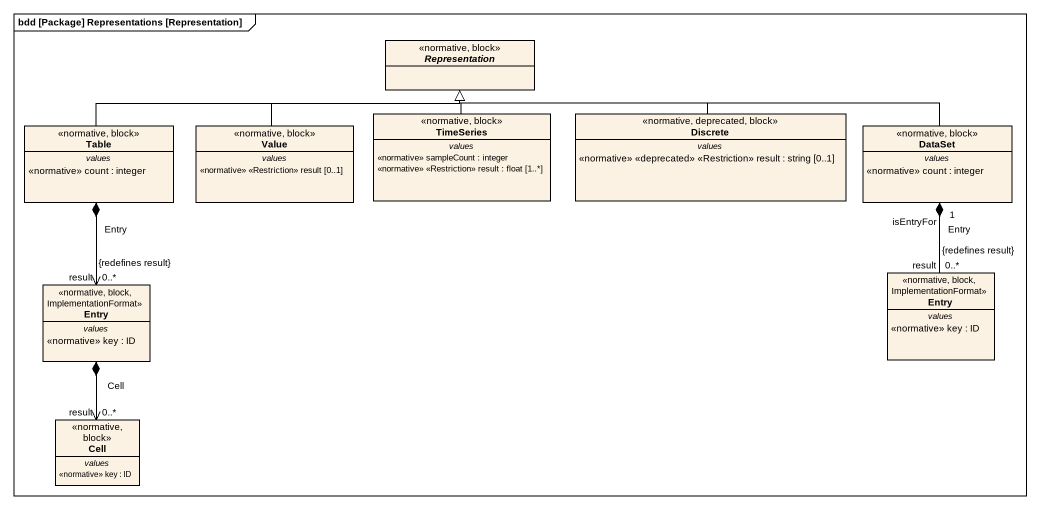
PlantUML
@startuml
mainframe bdd [Package] Representations [Representation]
hide circle
hide empty members
abstract class Representation <<normative, block>>
class Table <<normative, block>> {
  -- values --
  <<normative>> count : integer
}
class Value <<normative, block>> {
  -- values --
  <<normative>> <<Restriction>> result [0..1]
}
class TimeSeries <<normative, block>> {
  -- values --
  <<normative>> sampleCount : integer
  <<normative>> <<Restriction>> result : float [1..*]
}
class Discrete <<normative, deprecated, block>> {
  -- values --
  <<normative>> <<deprecated>> <<Restriction>> result : string [0..1]
}
class DataSet <<normative, block>> {
  -- values --
  <<normative>> count : integer
}
class Entry <<normative, block, ImplementationFormat>> {
  -- values --
  <<normative>> key : ID
}
class "Entry" as Entry_2 <<normative, block, ImplementationFormat>> {
  -- values --
  <<normative>> key : ID
}
class Cell <<normative, block>> {
  -- values --
  <<normative>> key : ID
}
Table -right-|> Representation
Table *--> "0..*\nresult\n{redefines result}" Entry : Entry
Value -right-|> Representation
TimeSeries -up-|> Representation
Discrete -left-|> Representation
DataSet -left-|> Representation
Entry *--> "result\n0..*" Cell : Cell
Entry_2 "result\n0..*\n{redefines result}" -up-* "1\nisEntryFor" DataSet : Entry
@enduml
